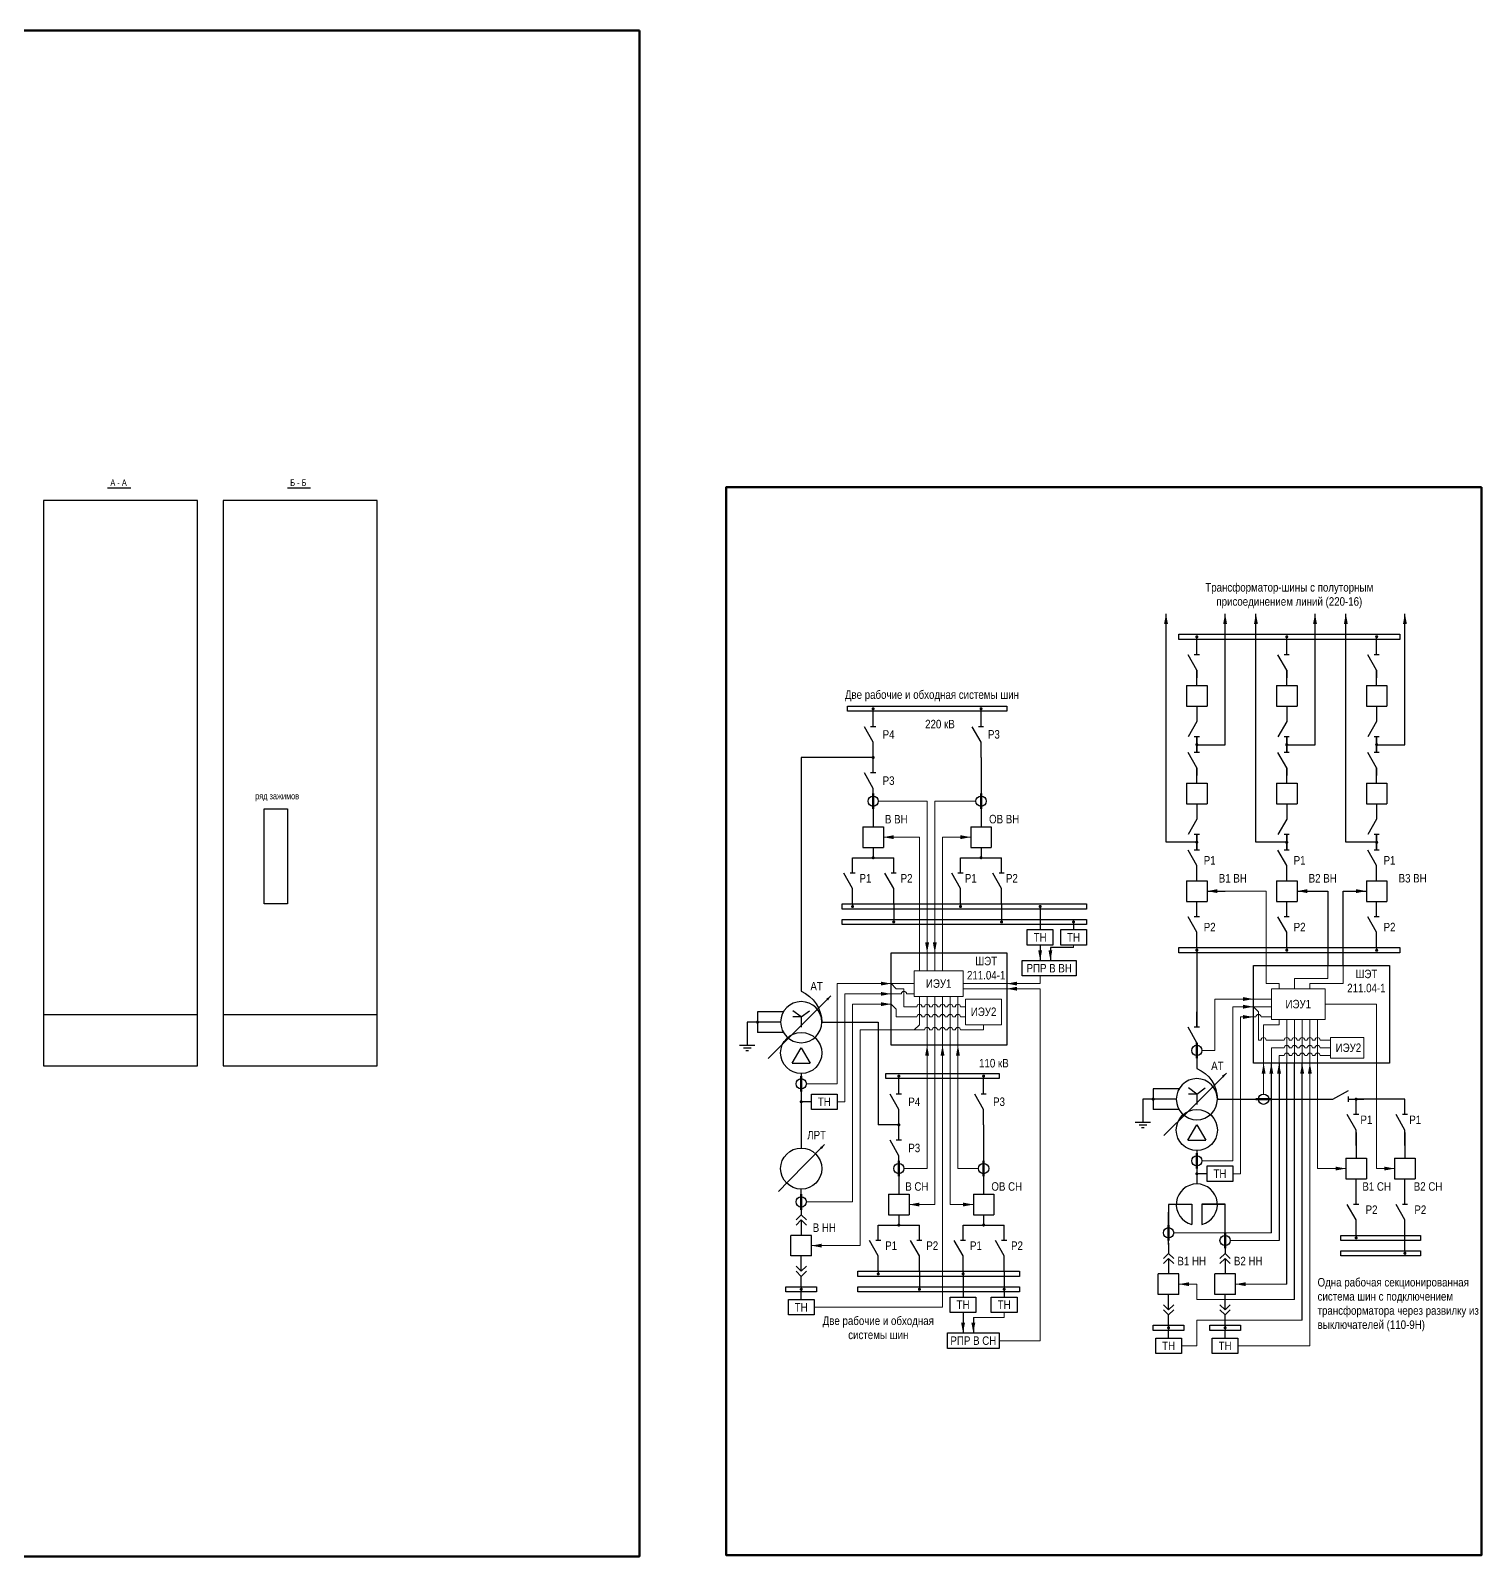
# Model space of a CAD drawing. Header units: millimetres. Extents: x 25558 to 49929, y 1902 to 19390.
# Drawn here: x 35377 to 35942, y 15827 to 16421 of the extents above; entities that cross this region are included whole.
import ezdxf
from ezdxf.enums import TextEntityAlignment as Align

# ---------------------------------------------------------------- set-up
doc = ezdxf.new("R2010")
doc.units = ezdxf.units.MM
doc.layers.add('Основная', color=7, linetype='Continuous', lineweight=30)
doc.layers.add('Тонкая', color=7, linetype='Continuous', lineweight=5)
doc.styles.add('Narrow', font='ARIALN.TTF')
doc.styles.add('Вывод', font='tahoma.ttf', dxfattribs={"height": 2.5})
doc.styles.add('Компонент', font='ARIALN.TTF', dxfattribs={"height": 3.5})

# ---------------------------------------------------------------- blocks, each defined once
blk = doc.blocks.new('*U23')
at = {"color": 0}
blk.add_line((0, 0), (6, 3.43), dxfattribs=at)
blk = doc.blocks.new('*U11')
at = {"color": 0}
blk.add_line((0, -1), (0, 1), dxfattribs=at)
blk = doc.blocks.new('*U34')
at = {"color": 0}
for p, q in [((0, 3), (0, 9)), ((0, -9), (0, -3))]:
    blk.add_line(p, q, dxfattribs=at)
at = {"color": 0, "ltscale": 0.25, "rotation": 89.99999999999999}
for name, p in [('*U23', (0, -3)), ('*U11', (0, 3))]:
    blk.add_blockref(name, p, dxfattribs=at)
at = {"layer": 'Основная'}
for tag, height, style, p in [('В1', 2.5, 'Вывод', (2, 7)), ('ОУ', 3.5, 'Компонент', (-12, 0)), ('В2', 2.5, 'Вывод', (2, -7))]:
    blk.add_attdef(tag, text='', height=height, dxfattribs=dict(at, style=style)).set_placement(p, align=Align.MIDDLE_CENTER)
blk = doc.blocks.new('*U28')
at = {"color": 0}
for p, q in [((0, 0), (-8, 0)), ((-8, -8), (-8, 0)), ((0, -8), (0, 0)), ((0, -8), (-8, -8))]:
    blk.add_line(p, q, dxfattribs=at)
at = {"layer": 'Основная', "style": 'Компонент'}
blk.add_attdef('ОУ', text='', height=3.5, dxfattribs=at).set_placement((-15, -3), align=Align.MIDDLE_CENTER)
blk = doc.blocks.new('*U35')
at = {"color": 0}
for p, q in [((0, 9), (0, 3)), ((0, -3), (0, -9))]:
    blk.add_line(p, q, dxfattribs=at)
at = {"color": 0, "ltscale": 0.25, "xscale": -1, "rotation": 90}
for name, p in [('*U23', (0, 3)), ('*U11', (0, -3))]:
    blk.add_blockref(name, p, dxfattribs=at)
at = {"layer": 'Основная'}
for tag, height, style, p in [('В2', 2.5, 'Вывод', (2, 7)), ('ОУ', 3.5, 'Компонент', (-12, 0)), ('В1', 2.5, 'Вывод', (2, -7))]:
    blk.add_attdef(tag, text='', height=height, dxfattribs=dict(at, style=style)).set_placement(p, align=Align.MIDDLE_CENTER)
blk = doc.blocks.new('*U26')
at = {"ltscale": 0.25}
blk.add_circle((0, 0), 2, dxfattribs=at)
at = {"layer": 'Основная', "color": 0, "lineweight": 50}
blk.add_line((0, -3), (0, 3), dxfattribs=at)
at = {"layer": 'Основная', "style": 'Компонент'}
blk.add_attdef('ОУ', text='', height=3.5, dxfattribs=at).set_placement((-6, 0), align=Align.MIDDLE_CENTER)
blk = doc.blocks.new('*U40')
at = {"ltscale": 0.25}
for p, q in [((-3.46, -4), (0, 2)), ((0, 2), (3.46, -4)), ((-3.46, -4), (3.46, -4))]:
    blk.add_line(p, q, dxfattribs=at)
blk.add_circle((0, 0), 8, dxfattribs=at)
at = {"layer": 'Основная', "style": 'Компонент'}
blk.add_attdef('ОУ', text='', height=3.5, dxfattribs=at).set_placement((17, 0), align=Align.MIDDLE_CENTER)
blk = doc.blocks.new('*U41')
at = {"ltscale": 0.25}
for p, q in [((0, 0), (-20, 0)), ((14.44, 0), (0, 0))]:
    blk.add_line(p, q, dxfattribs=at)
blk.add_lwpolyline([(-18, 0, 1, 0, 0), (-20, 0, 0, 0, 0)], format="xyseb", dxfattribs=at)
at = {"layer": 'Основная', "style": 'Вывод'}
blk.add_attdef('ОС', text='', height=2.5, dxfattribs=at).set_placement((3, 2), align=Align.MIDDLE_CENTER)
blk = doc.blocks.new('*U42')
at = {"ltscale": 0.25}
for q in [(-3.2, 4.4), (3.2, 4.4), (0, -2), (3.21, 2)]:
    blk.add_line((0, 2), q, dxfattribs=at)
blk.add_circle((0, 0), 8, dxfattribs=at)
blk.add_arc((5.23, -0.15), 13.23, 113.28026, 179.33961, dxfattribs=at)
at = {"layer": 'Основная', "style": 'Компонент'}
blk.add_attdef('ОУ', text='', height=3.5, dxfattribs=at).set_placement((-17, 0), align=Align.MIDDLE_CENTER)
blk = doc.blocks.new('*U43')
at = {"color": 0}
for p, q in [((-3, 0), (3, 0)), ((0, 3), (0, 0)), ((-1.5, -1), (1.5, -1)), ((-0.5, -2), (0.5, -2))]:
    blk.add_line(p, q, dxfattribs=at)
blk = doc.blocks.new('*U943')
at = {"layer": 'Основная', "ltscale": 0.25}
for p, q in [((2, 2), (0, 0)), ((0, 0), (2, -2))]:
    blk.add_line(p, q, dxfattribs=at)
blk = doc.blocks.new('*U32')
at = {"color": 0}
for p, q in [((0, 6), (0, 2)), ((0, 0), (0, -6))]:
    blk.add_line(p, q, dxfattribs=at)
at = {"color": 0, "ltscale": 0.25, "xscale": -1, "rotation": 90}
for p in [(0, 2), (0, 0)]:
    blk.add_blockref('*U943', p, dxfattribs=at)
at = {"layer": 'Основная'}
for tag, height, style, p in [('ОУ2', 3.5, 'Компонент', (-5, 6)), ('В2', 2.5, 'Вывод', (3, 6)), ('ОУ1', 3.5, 'Компонент', (-5, -6)), ('В1', 2.5, 'Вывод', (3, -6))]:
    blk.add_attdef(tag, text='', height=height, dxfattribs=dict(at, style=style)).set_placement(p, align=Align.MIDDLE_CENTER)
blk = doc.blocks.new('*U33')
at = {"color": 0}
for p, q in [((0, 0), (0, 6)), ((0, -6), (0, -2))]:
    blk.add_line(p, q, dxfattribs=at)
at = {"color": 0, "ltscale": 0.25, "rotation": 89.99999999999999}
for p in [(0, 0), (0, -2)]:
    blk.add_blockref('*U943', p, dxfattribs=at)
at = {"layer": 'Основная'}
for tag, height, style, p in [('ОУ1', 3.5, 'Компонент', (-5, 6)), ('В1', 2.5, 'Вывод', (3, 6)), ('ОУ2', 3.5, 'Компонент', (-5, -6)), ('В2', 2.5, 'Вывод', (3, -6))]:
    blk.add_attdef(tag, text='', height=height, dxfattribs=dict(at, style=style)).set_placement(p, align=Align.MIDDLE_CENTER)
blk = doc.blocks.new('*U52')
at = {"color": 0}
for p, q in [((0, 3), (0, 9)), ((0, -9), (0, -3))]:
    blk.add_line(p, q, dxfattribs=at)
at = {"color": 0, "ltscale": 0.25, "rotation": 89.99999999999999}
for name, p in [('*U23', (0, -3)), ('*U11', (0, 3))]:
    blk.add_blockref(name, p, dxfattribs=at)
at = {"layer": 'Основная'}
for tag, height, style, p in [('В1', 2.5, 'Вывод', (2, 7)), ('ОУ', 3.5, 'Компонент', (-13, -1)), ('В2', 2.5, 'Вывод', (2, -7))]:
    blk.add_attdef(tag, text='', height=height, dxfattribs=dict(at, style=style)).set_placement(p, align=Align.MIDDLE_CENTER)
blk = doc.blocks.new('*U20')
at = {"ltscale": 0.25}
blk.add_circle((0, 0), 2, dxfattribs=at)
at = {"layer": 'Основная', "color": 0, "lineweight": 50}
blk.add_line((3, 0), (-3, 0), dxfattribs=at)
at = {"layer": 'Основная', "style": 'Компонент'}
blk.add_attdef('ОУ', text='', height=3.5, dxfattribs=at).set_placement((0, -6), align=Align.MIDDLE_CENTER)
blk = doc.blocks.new('*U51')
at = {"ltscale": 0.25}
for p, q in [((0, 0), (-20, 0)), ((5.64, 0), (0, 0))]:
    blk.add_line(p, q, dxfattribs=at)
blk.add_lwpolyline([(-18, 0, 1, 0, 0), (-20, 0, 0, 0, 0)], format="xyseb", dxfattribs=at)
at = {"layer": 'Основная', "style": 'Вывод'}
blk.add_attdef('ОС', text='', height=2.5, dxfattribs=at).set_placement((3, 2), align=Align.MIDDLE_CENTER)

msp = doc.modelspace()

# ---------------------------------------------------------------- linework, layer by layer
for p, q in [((35835, 16086), (35842, 16086)), ((35870, 16086), (35882, 16086)), ((35882, 16086), (35882, 16057)), ((35888, 16057), (35888, 16086)), ((35888, 16086), (35897, 16086)), ((35770, 16065), (35770, 16059)), ((35770, 16062), (35770, 16059)), ((35783, 16064), (35774, 16064)), ((35774, 16064), (35774, 16059)), ((35860, 15953), (35860, 16019)), ((35863, 16019), (35863, 15950)), ((35866, 15933), (35866, 16019)), ((35869, 15927), (35869, 16019)), ((35872, 15919), (35872, 16019)), ((35740, 15922), (35740, 15915)), ((35744, 15920), (35744, 15914)), ((35740, 15919), (35740, 15914))]:
    msp.add_line(p, q)
at = {"layer": 'Основная'}
for p, q in [((35819, 16105), (35819, 16194)), ((35842, 16143), (35842, 16194)), ((35854, 16105), (35854, 16194)), ((35877, 16143), (35877, 16194)), ((35889, 16105), (35889, 16194)), ((35912, 16143), (35912, 16194)), ((35831, 16184), (35831, 16185)), ((35866, 16184), (35866, 16185)), ((35901, 16184), (35901, 16185)), ((35831, 16172), (35831, 16169)), ((35866, 16172), (35866, 16169)), ((35901, 16172), (35901, 16169)), ((35705, 16156), (35705, 16157)), ((35747, 16156), (35747, 16157)), ((35831, 16143), (35842, 16143)), ((35866, 16143), (35877, 16143)), ((35901, 16143), (35912, 16143)), ((35705, 16138), (35677, 16138)), ((35677, 16138), (35677, 16047)), ((35747, 16138), (35747, 16120)), ((35831, 16134), (35831, 16131)), ((35866, 16134), (35866, 16131)), ((35901, 16134), (35901, 16131)), ((35705, 16120), (35705, 16111)), ((35747, 16120), (35747, 16111)), ((35831, 16105), (35819, 16105)), ((35866, 16105), (35854, 16105)), ((35901, 16105), (35889, 16105)), ((35697, 16099), (35705, 16099)), ((35705, 16103), (35705, 16099)), ((35705, 16099), (35713, 16099)), ((35739, 16099), (35747, 16099)), ((35747, 16103), (35747, 16099)), ((35747, 16099), (35755, 16099)), ((35697, 16081), (35697, 16080)), ((35713, 16081), (35713, 16075)), ((35739, 16081), (35739, 16080)), ((35755, 16081), (35755, 16075)), ((35770, 16080), (35770, 16071)), ((35831, 16076), (35831, 16080)), ((35866, 16076), (35866, 16080)), ((35901, 16076), (35901, 16080)), ((35713, 16075), (35713, 16074)), ((35755, 16075), (35755, 16074)), ((35783, 16074), (35783, 16071)), ((35831, 16064), (35831, 16062)), ((35831, 16062), (35831, 16033)), ((35866, 16064), (35866, 16063)), ((35901, 16064), (35901, 16063)), ((35677, 16050), (35677, 16048)), ((35707, 16035), (35707, 15995)), ((35831, 16021), (35831, 16017)), ((35677, 16015), (35677, 16002)), ((35715, 16013), (35715, 16014)), ((35748, 16013), (35748, 16014)), ((35681, 16004), (35677, 16004)), ((35912, 16005), (35893, 16005)), ((35677, 16002), (35677, 15986)), ((35715, 15995), (35707, 15995)), ((35748, 15995), (35748, 15977)), ((35893, 15992), (35893, 15982)), ((35912, 15992), (35912, 15982)), ((35677, 15988), (35677, 15986)), ((35831, 15985), (35831, 15972)), ((35715, 15977), (35715, 15968)), ((35748, 15977), (35748, 15968)), ((35835, 15976), (35831, 15976)), ((35893, 15970), (35893, 15974)), ((35912, 15970), (35912, 15974)), ((35677, 15963.5), (35677, 15970)), ((35820, 15964), (35820, 15951)), ((35820, 15948.5), (35820, 15961)), ((35707, 15956), (35715, 15956)), ((35715, 15960), (35715, 15956)), ((35715, 15956), (35723, 15956)), ((35740, 15956), (35748, 15956)), ((35748, 15960), (35748, 15956)), ((35748, 15956), (35756, 15956)), ((35893, 15952), (35893, 15951)), ((35912, 15946), (35912, 15952)), ((35912, 15946), (35912, 15945)), ((35707, 15938), (35707, 15937)), ((35723, 15938), (35723, 15932)), ((35740, 15938), (35740, 15937)), ((35756, 15938), (35756, 15932)), ((35677, 15932), (35677, 15930)), ((35723, 15932), (35723, 15931)), ((35740, 15937), (35740, 15928)), ((35756, 15932), (35756, 15931)), ((35677, 15927), (35677, 15930)), ((35756, 15931), (35756, 15928)), ((35820, 15917), (35820, 15915)), ((35820, 15912), (35820, 15915)), ((35842, 15917), (35842, 15915)), ((35842, 15912), (35842, 15915))]:
    msp.add_line(p, q, dxfattribs=at)
at = {"layer": 'Основная', "ltscale": 100}
for points in [[(35407, 16243), (35416, 16243)], [(35477, 16243), (35486, 16243)], [(35382, 16038), (35442, 16038)], [(35452, 16038), (35512, 16038)]]:
    msp.add_lwpolyline(points, dxfattribs=at)
at = {"layer": 'Основная'}
for points in [[(35442, 16238), (35382, 16238), (35382, 16018), (35442, 16018)], [(35512, 16238), (35452, 16238), (35452, 16018), (35512, 16018)], [(35824, 16186), (35910, 16186), (35910, 16184), (35824, 16184)], [(35695, 16158), (35757, 16158), (35757, 16156), (35695, 16156)], [(35468, 16118), (35477, 16118), (35477, 16081), (35468, 16081)], [(35693, 16081), (35788, 16081), (35788, 16079), (35693, 16079)], [(35693, 16075), (35788, 16075), (35788, 16073), (35693, 16073)], [(35765, 16071), (35775, 16071), (35775, 16065), (35765, 16065)], [(35778, 16071), (35788, 16071), (35788, 16065), (35778, 16065)], [(35712, 16062), (35757, 16062), (35757, 16026), (35712, 16026)], [(35824, 16064), (35910, 16064), (35910, 16062), (35824, 16062)], [(35763, 16059), (35784, 16059), (35784, 16053), (35763, 16053)], [(35853, 16057), (35906, 16057), (35906, 16019), (35853, 16019)], [(35710, 16015), (35754, 16015), (35754, 16013), (35710, 16013)], [(35681, 16007), (35691, 16007), (35691, 16001), (35681, 16001)], [(35835, 15979), (35845, 15979), (35845, 15973), (35835, 15973)], [(35887, 15952), (35918, 15952), (35918, 15950), (35887, 15950)], [(35887, 15946), (35918, 15946), (35918, 15944), (35887, 15944)], [(35699, 15938), (35762, 15938), (35762, 15936), (35699, 15936)], [(35671, 15932), (35683, 15932), (35683, 15930), (35671, 15930)], [(35699, 15932), (35762, 15932), (35762, 15930), (35699, 15930)], [(35672, 15927), (35682, 15927), (35682, 15921), (35672, 15921)], [(35735, 15928), (35745, 15928), (35745, 15922), (35735, 15922)], [(35751, 15928), (35761, 15928), (35761, 15922), (35751, 15922)], [(35734, 15914), (35754, 15914), (35754, 15908), (35734, 15908)], [(35814, 15917), (35826, 15917), (35826, 15915), (35814, 15915)], [(35836, 15917), (35848, 15917), (35848, 15915), (35836, 15915)], [(35815, 15912), (35825, 15912), (35825, 15906), (35815, 15906)], [(35837, 15912), (35847, 15912), (35847, 15906), (35837, 15906)]]:
    msp.add_lwpolyline(points, close=True, dxfattribs=at)
at = {"layer": 'Основная', "ltscale": 0.25, "const_width": 0.6}
for points in [[(35830.7, 16185, 1), (35831.3, 16185, 1)], [(35865.7, 16185, 1), (35866.3, 16185, 1)], [(35900.7, 16185, 1), (35901.3, 16185, 1)], [(35704.7, 16157, 1), (35705.3, 16157, 1)], [(35746.7, 16157, 1), (35747.3, 16157, 1)], [(35831.3, 16143.01, 1), (35830.7, 16143.01, 1)], [(35866.3, 16143.01, 1), (35865.7, 16143.01, 1)], [(35901.3, 16143.01, 1), (35900.7, 16143.01, 1)], [(35705.3, 16138.01, 1), (35704.7, 16138.01, 1)], [(35831.3, 16105.01, 1), (35830.7, 16105.01, 1)], [(35866.3, 16105.01, 1), (35865.7, 16105.01, 1)], [(35901.3, 16105.01, 1), (35900.7, 16105.01, 1)], [(35705.3, 16099.01, 1), (35704.7, 16099.01, 1)], [(35747.3, 16099.01, 1), (35746.7, 16099.01, 1)], [(35696.7, 16080, 1), (35697.3, 16080, 1)], [(35738.7, 16080, 1), (35739.3, 16080, 1)], [(35769.7, 16080, 1), (35770.3, 16080, 1)], [(35712.7, 16074, 1), (35713.3, 16074, 1)], [(35754.7, 16074, 1), (35755.3, 16074, 1)], [(35782.7, 16074, 1), (35783.3, 16074, 1)], [(35830.7, 16063, 1), (35831.3, 16063, 1)], [(35865.7, 16063, 1), (35866.3, 16063, 1)], [(35900.7, 16063, 1), (35901.3, 16063, 1)], [(35659.7, 16035, 1), (35660.3, 16035, 1)], [(35714.7, 16014, 1), (35715.3, 16014, 1)], [(35747.7, 16014, 1), (35748.3, 16014, 1)], [(35676.7, 16004, 1), (35677.3, 16004, 1)], [(35813.7, 16005, 1), (35814.3, 16005, 1)], [(35892.7, 16005, 1), (35893.3, 16005, 1)], [(35715.3, 15995.01, 1), (35714.7, 15995.01, 1)], [(35830.7, 15976, 1), (35831.3, 15976, 1)], [(35715.3, 15956.01, 1), (35714.7, 15956.01, 1)], [(35748.3, 15956.01, 1), (35747.7, 15956.01, 1)], [(35892.7, 15951, 1), (35893.3, 15951, 1)], [(35911.7, 15945, 1), (35912.3, 15945, 1)], [(35706.7, 15937, 1), (35707.3, 15937, 1)], [(35739.7, 15937, 1), (35740.3, 15937, 1)], [(35676.7, 15931, 1), (35677.3, 15931, 1)], [(35722.7, 15931, 1), (35723.3, 15931, 1)], [(35755.7, 15931, 1), (35756.3, 15931, 1)], [(35819.7, 15916, 1), (35820.3, 15916, 1)], [(35841.7, 15916, 1), (35842.3, 15916, 1)]]:
    msp.add_lwpolyline(points, format="xyb", close=True, dxfattribs=at)
at = {"layer": 'Основная'}
for points in [[(35670, 16039), (35660, 16039)], [(35660, 16039), (35660, 16031)], [(35660, 16035), (35656, 16035)], [(35656, 16035), (35656, 16029)], [(35669, 16035), (35659, 16035)], [(35685, 16035), (35707, 16035)], [(35670, 16031), (35660, 16031)], [(35677, 16015), (35677, 16007)], [(35824, 16009), (35814, 16009)], [(35814, 16009), (35814, 16001)], [(35814, 16005), (35810, 16005)], [(35810, 16005), (35810, 15999)], [(35823, 16005), (35813, 16005)], [(35839, 16005), (35857, 16005)], [(35857, 16005), (35884, 16005)], [(35824, 16001), (35814, 16001)], [(35677, 15988), (35677, 15986)], [(35831, 15985), (35831, 15977)], [(35820, 15964.13), (35829, 15964.13), (35829, 15956.25)], [(35820, 15964.13), (35829, 15964.13)], [(35842, 15964.13), (35833, 15964.13), (35833, 15956.25)], [(35833, 15964.13), (35842, 15964.13)], [(35842, 15949), (35842, 15964.13)]]:
    msp.add_lwpolyline(points, dxfattribs=at)
at = {"layer": 'Основная', "ltscale": 0.25}
msp.add_circle((35677, 15978), 8, dxfattribs=at)
msp.add_arc((35831, 15964), 8, 284.47752, 255.5225, dxfattribs=at)
at = {"layer": 'Тонкая'}
for p, q in [((35707, 16121), (35726, 16121)), ((35726, 16062), (35726, 16121)), ((35729, 16062), (35729, 16121)), ((35729, 16121), (35745, 16121)), ((35709, 16107), (35723, 16107)), ((35723, 16107), (35723, 16062)), ((35743, 16107), (35732, 16107)), ((35732, 16107), (35732, 16062)), ((35858, 16086), (35842, 16086)), ((35858, 16057), (35858, 16086)), ((35891, 16086), (35897, 16086)), ((35723, 16062), (35723, 16055)), ((35726, 16062), (35726, 16055)), ((35729, 16062), (35729, 16055)), ((35732, 16062), (35732, 16055)), ((35783, 16065), (35783, 16064)), ((35858, 16057), (35858, 16050)), ((35882, 16057), (35882, 16052)), ((35888, 16057), (35888, 16050)), ((35691, 16050), (35712, 16050)), ((35691, 16011), (35691, 16050)), ((35712, 16050), (35721, 16050)), ((35714, 16048), (35712, 16050)), ((35757, 16050), (35740, 16050)), ((35757, 16050), (35770, 16050)), ((35770, 16050), (35770, 16053)), ((35858, 16050), (35863, 16050)), ((35863, 16050), (35863, 16048)), ((35882, 16052), (35869, 16052)), ((35869, 16052), (35869, 16048)), ((35888, 16050), (35875, 16050)), ((35875, 16050), (35875, 16048)), ((35694, 16004), (35694, 16046)), ((35694, 16046), (35712, 16046)), ((35712, 16046), (35716, 16046)), ((35714, 16048), (35717, 16048)), ((35717, 16048), (35717, 16041)), ((35718, 16046), (35721, 16046)), ((35723, 16034), (35723, 16045)), ((35726, 16026), (35726, 16045)), ((35729, 16026), (35729, 16045)), ((35732, 16026), (35732, 16045)), ((35735, 16026), (35735, 16045)), ((35738, 16026), (35738, 16045)), ((35757, 16048), (35740, 16048)), ((35770, 16048), (35757, 16048)), ((35770, 15911), (35770, 16048)), ((35838, 16044), (35853, 16044)), ((35838, 16024), (35838, 16044)), ((35853, 16044), (35860, 16044)), ((35697, 15965), (35697, 16042)), ((35697, 16042), (35712, 16042)), ((35714, 16040), (35712, 16042)), ((35714, 16040), (35714, 16037)), ((35717, 16041), (35722, 16041)), ((35724, 16041), (35725, 16041)), ((35727, 16041), (35728, 16041)), ((35730, 16041), (35731, 16041)), ((35733, 16041), (35734, 16041)), ((35736, 16041), (35737, 16041)), ((35739, 16041), (35741, 16041)), ((35845, 15981), (35845, 16041)), ((35845, 16041), (35853, 16041)), ((35855, 16039), (35853, 16041)), ((35853, 16041), (35860, 16041)), ((35855, 16039), (35855, 16028)), ((35901, 16042), (35881, 16042)), ((35901, 16019), (35901, 16042)), ((35714, 16037), (35722, 16037)), ((35721, 16032), (35723, 16034)), ((35724, 16037), (35725, 16037)), ((35727, 16037), (35728, 16037)), ((35730, 16037), (35731, 16037)), ((35733, 16037), (35734, 16037)), ((35736, 16037), (35737, 16037)), ((35739, 16037), (35741, 16037)), ((35748, 16032), (35748, 16034)), ((35848, 15976), (35848, 16037)), ((35848, 16037), (35853, 16037)), ((35849, 16037), (35853, 16037)), ((35853, 16037), (35854, 16037)), ((35856, 16037), (35860, 16037)), ((35857, 16019), (35857, 16034)), ((35857, 16034), (35863, 16034)), ((35863, 16034), (35863, 16036)), ((35866, 16019), (35866, 16036)), ((35869, 16019), (35869, 16036)), ((35872, 16019), (35872, 16036)), ((35875, 16019), (35875, 16036)), ((35878, 16019), (35878, 16036)), ((35700, 15948), (35700, 16032)), ((35700, 16032), (35712, 16032)), ((35712, 16032), (35725, 16032)), ((35727, 16032), (35728, 16032)), ((35730, 16032), (35731, 16032)), ((35733, 16032), (35734, 16032)), ((35736, 16032), (35737, 16032)), ((35739, 16032), (35748, 16032)), ((35855, 16028), (35856, 16028)), ((35858, 16028), (35865, 16028)), ((35867, 16028), (35868, 16028)), ((35870, 16028), (35871, 16028)), ((35873, 16028), (35874, 16028)), ((35876, 16028), (35877, 16028)), ((35879, 16028), (35883, 16028)), ((35726, 16026), (35726, 15978)), ((35729, 16026), (35729, 15964)), ((35732, 15924), (35732, 16026)), ((35735, 15964), (35735, 16026)), ((35738, 16026), (35738, 15978)), ((35833, 16024), (35838, 16024)), ((35860, 16019), (35860, 16025)), ((35860, 16025), (35865, 16025)), ((35863, 16019), (35863, 16022)), ((35863, 16022), (35865, 16022)), ((35867, 16025), (35868, 16025)), ((35867, 16022), (35868, 16022)), ((35870, 16025), (35871, 16025)), ((35870, 16022), (35871, 16022)), ((35873, 16025), (35874, 16025)), ((35873, 16022), (35874, 16022)), ((35876, 16025), (35877, 16025)), ((35876, 16022), (35877, 16022)), ((35879, 16025), (35883, 16025)), ((35879, 16022), (35883, 16022)), ((35857, 16007), (35857, 16019)), ((35875, 15909), (35875, 16019)), ((35878, 16019), (35878, 15978)), ((35901, 15978), (35901, 16019)), ((35679, 16011), (35691, 16011)), ((35691, 16004), (35694, 16004)), ((35833, 15981), (35845, 15981)), ((35717, 15978), (35726, 15978)), ((35738, 15978), (35746, 15978)), ((35845, 15976), (35848, 15976)), ((35878, 15978), (35889, 15978)), ((35901, 15978), (35908, 15978)), ((35679, 15965), (35697, 15965)), ((35719, 15964), (35729, 15964)), ((35744, 15964), (35735, 15964)), ((35822, 15953), (35860, 15953)), ((35844, 15950), (35863, 15950)), ((35681, 15948), (35700, 15948)), ((35824, 15933), (35831, 15933)), ((35831, 15933), (35831, 15927)), ((35866, 15933), (35846, 15933)), ((35831, 15927), (35869, 15927)), ((35682, 15924), (35732, 15924)), ((35744, 15920), (35756, 15920)), ((35756, 15920), (35756, 15922)), ((35831, 15909), (35831, 15919)), ((35831, 15919), (35872, 15919)), ((35754, 15911), (35770, 15911)), ((35825, 15909), (35831, 15909)), ((35847, 15909), (35875, 15909))]:
    msp.add_line(p, q, dxfattribs=at)
at = {"layer": 'Тонкая', "color": 3, "lineweight": 50}
for points in [[(35614, 16421), (35614, 15827), (35194, 15827), (35194, 16421)], [(35941.8, 16243.3), (35941.8, 15827.5), (35647.8, 15827.5), (35647.8, 16243.3)]]:
    msp.add_lwpolyline(points, close=True, dxfattribs=at)
at = {"layer": 'Тонкая', "ltscale": 0.3}
for points in [[(35819, 16194, 0, 1.5, 0), (35819, 16190, 0, 0, 0)], [(35842, 16194, 0, 1.5, 0), (35842, 16190, 0, 0, 0)], [(35854, 16194, 0, 1.5, 0), (35854, 16190, 0, 0, 0)], [(35877, 16194, 0, 1.5, 0), (35877, 16190, 0, 0, 0)], [(35889, 16194, 0, 1.5, 0), (35889, 16190, 0, 0, 0)], [(35912, 16194, 0, 1.5, 0), (35912, 16190, 0, 0, 0)], [(35709, 16107, 0, 1.5, 0), (35713, 16107, 0, 0, 0)], [(35743, 16107, 0, 1.5, 0), (35739, 16107, 0, 0, 0)], [(35835, 16086, 0, 1.5, 0), (35839, 16086, 0, 0, 0)], [(35870, 16086, 0, 1.5, 0), (35874, 16086, 0, 0, 0)], [(35897, 16086, 0, 1.5, 0), (35893, 16086, 0, 0, 0)], [(35726, 16062, 0, 1.5, 0), (35726, 16066, 0, 0, 0)], [(35729, 16062, 0, 1.5, 0), (35729, 16066, 0, 0, 0)], [(35770, 16059, 0, 1.5, 0), (35770, 16063, 0, 0, 0)], [(35774, 16059, 0, 1.5, 0), (35774, 16063, 0, 0, 0)], [(35712, 16050, 0, 1.5, 0), (35708, 16050, 0, 0, 0)], [(35757, 16050, 0, 1.5, 0), (35761, 16050, 0, 0, 0)], [(35712, 16046, 0, 1.5, 0), (35708, 16046, 0, 0, 0)], [(35757, 16048, 0, 1.5, 0), (35761, 16048, 0, 0, 0)], [(35853, 16044, 0, 1.5, 0), (35849, 16044, 0, 0, 0)], [(35712, 16042, 0, 1.5, 0), (35708, 16042, 0, 0, 0)], [(35853, 16041, 0, 1.5, 0), (35849, 16041, 0, 0, 0)], [(35853, 16037, 0, 1.5, 0), (35849, 16037, 0, 0, 0)], [(35726, 16026, 0, 1.5, 0), (35726, 16022, 0, 0, 0)], [(35732, 16026, 0, 1.5, 0), (35732, 16022, 0, 0, 0)], [(35738, 16026, 0, 1.5, 0), (35738, 16022, 0, 0, 0)], [(35857, 16019, 0, 1.5, 0), (35857, 16015, 0, 0, 0)], [(35860, 16019, 0, 1.5, 0), (35860, 16015, 0, 0, 0)], [(35863, 16019, 0, 1.5, 0), (35863, 16015, 0, 0, 0)], [(35872, 16019, 0, 1.5, 0), (35872, 16015, 0, 0, 0)], [(35875, 16019, 0, 1.5, 0), (35875, 16015, 0, 0, 0)], [(35889, 15978, 0, 1.5, 0), (35885, 15978, 0, 0, 0)], [(35908, 15978, 0, 1.5, 0), (35904, 15978, 0, 0, 0)], [(35719, 15964, 0, 1.5, 0), (35723, 15964, 0, 0, 0)], [(35744, 15964, 0, 1.5, 0), (35740, 15964, 0, 0, 0)], [(35681, 15948, 0, 1.5, 0), (35685, 15948, 0, 0, 0)], [(35824, 15933, 0, 1.5, 0), (35828, 15933, 0, 0, 0)], [(35846, 15933, 0, 1.5, 0), (35850, 15933, 0, 0, 0)], [(35740, 15914, 0, 1.5, 0), (35740, 15918, 0, 0, 0)], [(35744, 15914, 0, 1.5, 0), (35744, 15918, 0, 0, 0)]]:
    msp.add_lwpolyline(points, format="xyseb", dxfattribs=at)
at = {"layer": 'Тонкая'}
for points in [[(35721, 16055), (35740, 16055), (35740, 16045), (35721, 16045)], [(35741, 16044), (35755, 16044), (35755, 16034), (35741, 16034)], [(35860, 16048), (35881, 16048), (35881, 16036), (35860, 16036)], [(35883, 16029), (35896, 16029), (35896, 16021), (35883, 16021)]]:
    msp.add_lwpolyline(points, close=True, dxfattribs=at)
for centre in [(35717, 16046), (35723, 16041), (35723, 16037), (35726, 16041), (35726, 16037), (35729, 16041), (35729, 16037), (35732, 16041), (35732, 16037), (35735, 16041), (35735, 16037), (35738, 16041), (35738, 16037), (35855, 16037), (35726, 16032), (35729, 16032), (35732, 16032), (35735, 16032), (35738, 16032), (35857, 16028), (35866, 16028), (35869, 16028), (35872, 16028), (35875, 16028), (35878, 16028), (35866, 16025), (35866, 16022), (35869, 16025), (35869, 16022), (35872, 16025), (35872, 16022), (35875, 16025), (35875, 16022), (35878, 16025), (35878, 16022)]:
    msp.add_arc(centre, 1, 0, 180, dxfattribs=at)

# ---------------------------------------------------------------- block references
at = {"layer": 'Основная'}
for name, p in [('*U34', (35831, 16175)), ('*U34', (35866, 16175)), ('*U34', (35901, 16175)), ('*U35', (35831, 16149)), ('*U35', (35866, 16149)), ('*U35', (35901, 16149)), ('*U34', (35705, 16147)), ('*U34', (35747, 16147)), ('*U34', (35831, 16137)), ('*U34', (35866, 16137)), ('*U34', (35901, 16137)), ('*U34', (35705, 16129)), ('*U35', (35831, 16111)), ('*U35', (35866, 16111)), ('*U35', (35901, 16111)), ('*U34', (35831, 16099)), ('*U34', (35866, 16099)), ('*U34', (35901, 16099)), ('*U34', (35697, 16090)), ('*U34', (35713, 16090)), ('*U34', (35739, 16090)), ('*U34', (35755, 16090)), ('*U34', (35831, 16073)), ('*U34', (35866, 16073)), ('*U34', (35901, 16073)), ('*U34', (35831, 16030)), ('*U34', (35715, 16004)), ('*U34', (35748, 16004)), ('*U34', (35893, 15996)), ('*U52', (35912, 15996)), ('*U34', (35715, 15986)), ('*U34', (35893, 15961)), ('*U52', (35912, 15961)), ('*U34', (35707, 15947)), ('*U34', (35723, 15947)), ('*U34', (35740, 15947)), ('*U34', (35756, 15947))]:
    msp.add_blockref(name, p, dxfattribs=at)
at = {"layer": 'Основная', "ltscale": 0.25}
for name, p, rotation in [('*U28', (35827, 16158), 180), ('*U28', (35862, 16158), 180), ('*U28', (35897, 16158), 180), ('*U28', (35827, 16120), 180), ('*U28', (35862, 16120), 180), ('*U28', (35897, 16120), 180), ('*U28', (35701, 16103), 180), ('*U28', (35743, 16103), 180), ('*U28', (35827, 16082), 180), ('*U28', (35862, 16082), 180), ('*U28', (35897, 16082), 180), ('*U41', (35674.36, 16031.05), 224.9999999999999), ('*U41', (35828.36, 16001.05), 224.9999999999999), ('*U51', (35672.08, 15973.09), 225.4999775496878), ('*U28', (35889, 15974), 180), ('*U28', (35908, 15974), 180), ('*U28', (35711, 15960), 180), ('*U28', (35744, 15960), 180)]:
    msp.add_blockref(name, p, dxfattribs=dict(at, rotation=rotation))
for name, p in [('*U26', (35705, 16121)), ('*U26', (35747, 16121)), ('*U43', (35656, 16026)), ('*U26', (35831, 16024)), ('*U26', (35677, 16011)), ('*U20', (35857, 16005)), ('*U43', (35810, 15996)), ('*U26', (35715, 15978)), ('*U26', (35748, 15978)), ('*U26', (35831, 15981)), ('*U26', (35677, 15965)), ('*U32', (35677, 15958)), ('*U26', (35820, 15953)), ('*U28', (35681, 15952)), ('*U32', (35820, 15943)), ('*U26', (35842, 15950)), ('*U32', (35842, 15943)), ('*U33', (35677, 15938)), ('*U28', (35824, 15937)), ('*U28', (35846, 15937)), ('*U33', (35820, 15923)), ('*U33', (35842, 15923))]:
    msp.add_blockref(name, p, dxfattribs=at)
at = {"layer": 'Основная', "ltscale": 0.35, "xscale": -1}
for p in [(35677, 16035), (35831, 16005)]:
    msp.add_blockref('*U42', p, dxfattribs=at)
at = {"layer": 'Основная', "ltscale": 0.35}
for p in [(35677, 16023), (35831, 15993)]:
    msp.add_blockref('*U40', p, dxfattribs=at)
at = {"layer": 'Основная', "rotation": 270}
msp.add_blockref('*U34', (35887, 16005), dxfattribs=at)

# ---------------------------------------------------------------- texts
at = {"layer": 'Основная', "style": 'Narrow'}
for s, p in [('А - А', (35408.09, 16245)), ('Б - Б', (35478.09, 16245))]:
    msp.add_text(s, height=2.5, dxfattribs=at).set_placement(p, align=Align.MIDDLE_LEFT)
msp.add_text('ряд зажимов', height=2.5, dxfattribs=at).set_placement((35473, 16123), align=Align.MIDDLE_CENTER)
at = {"layer": 'Основная', "char_height": 3.3, "style": 'Narrow'}
for s, insert, width, attachment_point in [('\\pxt3;Трансформатор-шины с полуторным присоединением линий (220-16)', (35867, 16201), 91.869, 5), ('\\pxt3;Две рабочие и обходная системы шин', (35694, 16162), 76.4846, 4), ('\\pxi-3,l3,t3;220 кВ', (35731, 16151), 53.3807, 5), ('\\pxi-3,l3,t3;Р4', (35711, 16147), 10, 5), ('\\pxi-3,l3,t3;Р3', (35752, 16147), 10, 5), ('\\pxi-3,l3,t3;Р3', (35711, 16129), 10, 5), ('\\pxi-3,l3,t3;В ВН', (35714, 16114), 10, 5), ('\\pxi-3,l3,t3;ОВ ВН', (35756, 16114), 16.6811, 5), ('\\pxi-3,l3,t3;Р1', (35836, 16098), 10, 5), ('\\pxi-3,l3,t3;Р1', (35871, 16098), 10, 5), ('\\pxi-3,l3,t3;Р1', (35906, 16098), 10, 5), ('\\pxi-3,l3,t3;Р1', (35702, 16091), 10, 5), ('\\pxi-3,l3,t3;Р2', (35718, 16091), 10, 5), ('\\pxi-3,l3,t3;Р1', (35743, 16091), 10, 5), ('\\pxi-3,l3,t3;Р2', (35759, 16091), 10, 5), ('\\pxi-3,l3,t3;В1 ВН', (35845, 16091), 21.8485, 5), ('\\pxi-3,l3,t3;В2 ВН', (35880, 16091), 21.8485, 5), ('\\pxi-3,l3,t3;В3 ВН', (35915, 16091), 21.8485, 5), ('\\pxi-3,l3,t3;Р2', (35836, 16072), 10, 5), ('\\pxi-3,l3,t3;Р2', (35871, 16072), 10, 5), ('\\pxi-3,l3,t3;Р2', (35906, 16072), 10, 5), ('\\pxqc;ТН', (35770, 16068), 10, 5), ('\\pxqc;ТН', (35783, 16068), 10, 5), ('\\pxqc;ШЭТ 211.04-1', (35749, 16056), 22.9138, 5), ('\\pxt3;РПР В ВН', (35773.52, 16056), 21.0408, 5), ('\\pxi-3,l3,t3;AT', (35683, 16049), 10, 5), ('\\pxqc;ИЭУ1', (35730.5, 16050), 19, 5), ('\\pxqc;ШЭТ 211.04-1', (35897, 16051), 22.9138, 5), ('\\pxqc;ИЭУ2', (35748, 16039), 14, 5), ('\\pxqc;ИЭУ1', (35870.5, 16042), 21, 5), ('ИЭУ2', (35890, 16025), 19, 5), ('\\pxi-3,l3,t3;110 кВ', (35752, 16019), 53.3807, 5), ('\\pxi-3,l3,t3;AT', (35839, 16018), 10, 5), ('\\pxqc;ТН', (35686, 16004), 10, 5), ('\\pxi-3,l3,t3;Р4', (35721, 16004), 10, 5), ('\\pxi-3,l3,t3;Р3', (35754, 16004), 10, 5), ('\\pxi-3,l3,t3;Р1', (35897, 15997), 10, 5), ('\\pxi-3,l3,t3;Р1', (35916, 15997), 10, 5), ('\\pxi-3,l3,t3;ЛРТ', (35683, 15991), 10, 5), ('\\pxi-3,l3,t3;Р3', (35721, 15986), 10, 5), ('\\pxi-3,l3,t3;В СН', (35722, 15971), 10, 5), ('\\pxi-3,l3,t3;ОВ СН', (35757, 15971), 14.7735, 5), ('\\pxqc;ТН', (35840, 15976), 10, 5), ('\\pxi-3,l3,t3;В1 СН', (35901, 15971), 21.8485, 5), ('\\pxi-3,l3,t3;В2 СН', (35921, 15971), 21.8485, 5), ('\\pxi-3,l3,t3;Р2', (35899, 15962), 10, 5), ('\\pxi-3,l3,t3;Р2', (35918, 15962), 10, 5), ('\\pxi-3,l3,t3;В НН', (35686, 15955), 21.8485, 5), ('\\pxi-3,l3,t3;Р1', (35712, 15948), 10, 5), ('\\pxi-3,l3,t3;Р2', (35728, 15948), 10, 5), ('\\pxi-3,l3,t3;Р1', (35745, 15948), 10, 5), ('\\pxi-3,l3,t3;Р2', (35761, 15948), 10, 5), ('\\pxi-3,l3,t3;В1 НН', (35829, 15942), 21.8485, 5), ('\\pxi-3,l3,t3;В2 НН', (35851, 15942), 21.8485, 5), ('\\pxt3;Одна рабочая секционированная система шин с подключением трансформатора через развилку из выключателей (110-9Н)', (35878, 15925), 72.5506, 4), ('\\pxqc;ТН', (35677, 15924), 10, 5), ('\\pxqc;ТН', (35740, 15925), 10, 5), ('\\pxqc;ТН', (35756, 15925), 10, 5), ('\\pxt3;Две рабочие и обходная системы шин', (35707, 15916), 43.1719, 5), ('\\pxt3;РПР В СН', (35744, 15911), 20, 5), ('\\pxqc;ТН', (35820, 15909), 10, 5), ('\\pxqc;ТН', (35842, 15909), 10, 5)]:
    msp.add_mtext(s, dxfattribs=dict(at, insert=insert, width=width, attachment_point=attachment_point))

doc.saveas('drawing.dxf')
